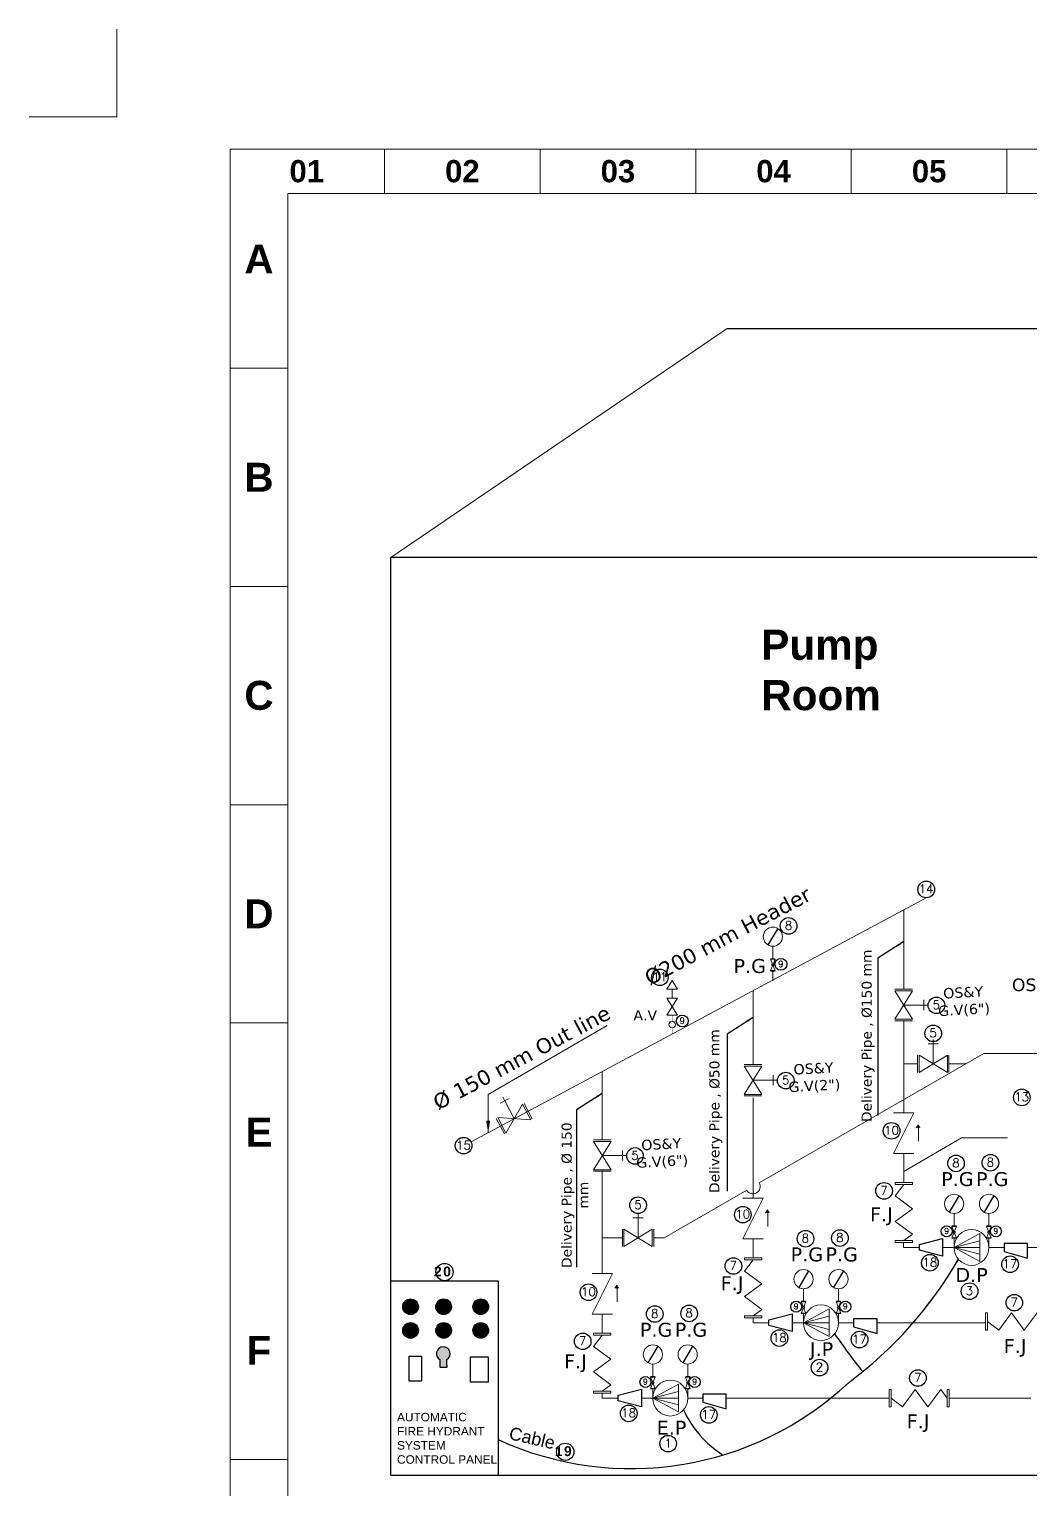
# Model space of a CAD drawing. Header units: inches. Extents: x -98933 to 1585249, y -3352739 to 192771.
# Drawn here: x 52530 to 53525, y 49614 to 51064 of the extents above; entities that cross this region are included whole.
import ezdxf
from ezdxf.enums import TextEntityAlignment as Align

# ---------------------------------------------------------------- set-up
doc = ezdxf.new("R2010")
doc.units = ezdxf.units.IN
doc.header["$MEASUREMENT"] = 0
doc.linetypes.add('CONTINOUS', pattern=[0])
doc.layers.get('0').update_dxf_attribs({"lineweight": 0})
doc.layers.get('Defpoints').update_dxf_attribs({"lineweight": 0})
for name, color, linetype, lineweight in [('52', 7, 'Continuous', 15), ('DIM 01', 250, 'Continuous', 9), ('DIM PC Intrnl', 96, 'Continuous', 9), ('DIMENSION', 116, 'Continuous', 15), ('Fire pump', 1, 'Continuous', 15), ('fp pipe', 6, 'Continuous', 5), ('Inline', 7, 'Continuous', 0), ('OHTDELIVERY', 7, 'Continuous', 0), ('Outline', 7, 'Continuous', 0), ('PIPE HYDRANT', 1, 'Continuous', 5), ('Scale', 7, 'Continuous', 0), ('Scale_Text', 7, 'Continuous', 0), ('Smoke Detector', 3, 'Continuous', 25), ('SYMBOL HYDRANT', 251, 'Continuous', 0), ('T-TEXT', 7, 'Continuous', 15), ('Text', 7, 'Continuous', 0), ('TEXT 1', 7, 'Continuous', 30), ('Titelblk', 7, 'Continuous', 25), ('TITLE', 7, 'Continuous', 20), ('WALI', 7, 'Continuous', 30), ('wall', 7, 'Continuous', 0)]:
    doc.layers.add(name, color=color, linetype=linetype, lineweight=lineweight)
doc.layers.add('EX.H(upright)- kfactor 8', color=6, linetype='Continuous')
doc.styles.add('ltcnbt', font='swisscl.ttf')
doc.styles.add('ROMANC', font='romans.shx', dxfattribs={"width": 0.85})
doc.styles.add('RS6', font='verdana.ttf')
doc.styles.get("Standard").update_dxf_attribs({"font": 'arialbd.ttf', "height": 24})
doc.dimstyles.new('1_4', dxfattribs={"dimtxt": 5, "dimasz": 2, "dimexe": 0, "dimexo": 1, "dimgap": 2, "dimtad": 0, "dimdec": 1, "dimzin": 3, "dimdsep": 46, "dimlunit": 4, "dimtxsty": 'Standard', "dimblk": 'OBLIQUE', "dimcen": 0, "dimclrd": 256, "dimclre": 256, "dimclrt": 142, "dimadec": 1, "dimazin": 1, "dimtfac": 0.5, "dimtdec": 1, "dimtix": 1, "dimtofl": 0, "dimtmove": 0, "dimatfit": 3, "dimfxl": 3, "dimtolj": 1, "dimtzin": 0, "dimlwd": -1, "dimlwe": -1, "dimarcsym": 0})
doc.dimstyles.new('dimen window', dxfattribs={"dimtxt": 8, "dimasz": 6, "dimexe": 0.18, "dimexo": 0.0625, "dimgap": 0.09, "dimtad": 0, "dimtoh": 1, "dimdec": 0, "dimzin": 0, "dimdsep": 46, "dimlunit": 4, "dimtxsty": 'Standard', "dimcen": 0.09, "dimadec": 0, "dimazin": 0, "dimtfac": 1, "dimtdec": 0, "dimtofl": 0, "dimtmove": 0, "dimatfit": 3, "dimfxl": 1, "dimtolj": 1, "dimtzin": 0, "dimarcsym": 0})
doc.dimstyles.new('REDWAN', dxfattribs={"dimtxt": 6, "dimasz": 6, "dimexe": 3, "dimexo": 3, "dimgap": 0.09, "dimtad": 1, "dimdec": 0, "dimzin": 3, "dimdsep": 46, "dimlunit": 4, "dimtxsty": 'ltcnbt', "dimcen": 0, "dimclrd": 7, "dimclre": 7, "dimclrt": 7, "dimadec": 0, "dimazin": 0, "dimtfac": 1, "dimtdec": 0, "dimtofl": 0, "dimtmove": 1, "dimatfit": 3, "dimfxl": 3, "dimtolj": 1, "dimtzin": 0, "dimlwd": -1, "dimlwe": -1, "dimarcsym": 0})

# ---------------------------------------------------------------- blocks, each defined once
blk = doc.blocks.new('NRV')
at = {"layer": 'Smoke Detector', "linetype": 'ByBlock', "lineweight": 0, "ltscale": 200}
blk.add_hatch(color=1, dxfattribs=at).paths.add_polyline_path([(137195.71, -31298.2), (137197.29, -31297.02), (137195.71, -31295.83, -0.228319)])
at = {"layer": 'OHTDELIVERY', "color": 7, "lineweight": 0}
blk.add_line((137181.99, -31283.74), (137203.59, -31294.54), dxfattribs=at)
for points in [[(137181.99, -31283.74), (137181.99, -31294.54)], [(137203.59, -31294.54), (137203.59, -31283.74)]]:
    blk.add_lwpolyline(points, dxfattribs=at)
at = {"layer": 'Smoke Detector', "color": 1, "linetype": 'ByBlock', "lineweight": 0, "ltscale": 200}
for p, q in [((137195.98, -31297.02), (137188.51, -31297.02)), ((137197.29, -31297.02), (137195.71, -31295.83))]:
    blk.add_line(p, q, dxfattribs=at)
blk.add_arc((137194.61, -31297.02), 1.37, 334.27747, 25.72253, dxfattribs=at)
blk = doc.blocks.new('hgh')
at = {"layer": 'SYMBOL HYDRANT', "color": 0, "lineweight": 0}
for p, q in [((-38711.2, 85096.4), (-38689.6, 85096.4)), ((-38700.3, 85053.5), (-38700.3, 85096.4)), ((-38733.8, 85034.9), (-38733.8, 85072.1)), ((-38670.2, 85072.1), (-38730.4, 85034.9)), ((-38730.4, 85072.1), (-38670.2, 85034.9)), ((-38730.4, 85034.9), (-38730.4, 85072.1)), ((-38670.2, 85034.9), (-38670.2, 85072.1)), ((-38666.8, 85034.9), (-38666.8, 85072.1))]:
    blk.add_line(p, q, dxfattribs=at)
at = {"layer": 'WALI', "color": 0, "lineweight": 5}
blk.add_line((-38700.3, 85096.4), (-38700.3, 85105.4), dxfattribs=at)
blk = doc.blocks.new('ball.v')
at = {"color": 7, "linetype": 'ByBlock', "lineweight": 13, "const_width": 1}
for points in [[(386990, 646713), (386687, 646713)], [(386990, 646537), (386990, 646888)], [(387146, 646537), (387146, 646995), (387395, 646995)], [(387302, 646537), (387302, 646888)], [(387302, 646713), (387601, 646713)]]:
    blk.add_lwpolyline(points, dxfattribs=at)
at = {"color": 7, "linetype": 'CONTINOUS'}
blk.add_circle((387146, 646713), 156, dxfattribs=at)
blk = doc.blocks.new('_Oblique')
at = {"color": 0, "linetype": 'ByBlock', "lineweight": -2}
blk.add_line((-0.5, -0.5), (0.5, 0.5), dxfattribs=at)
blk = doc.blocks.new('PAGE')
at = {"layer": 'Inline', "color": 252, "lineweight": 15}
blk.add_lwpolyline([(178051640.63, 22656441.11), (178051640.63, 22657235.79), (178050505.36, 22657235.79), (178050505.36, 22656441.11)], close=True, dxfattribs=at)
at = {"layer": 'Outline', "color": 252, "lineweight": 15}
blk.add_line((178051662.57, 22657252.66), (178050483.42, 22657252.66), dxfattribs=at)
blk.add_lwpolyline([(178050483.42, 22657252.66), (178050483.42, 22656424.24)], dxfattribs=at)
at = {"layer": 'Scale', "color": 252, "lineweight": 9}
for p, q in [((178050542.02, 22657235.79), (178050542.02, 22657252.66)), ((178050601.02, 22657235.79), (178050601.02, 22657252.66)), ((178050660.01, 22657235.79), (178050660.01, 22657252.66)), ((178050719.01, 22657235.79), (178050719.01, 22657252.66)), ((178050778.01, 22657235.79), (178050778.01, 22657252.66)), ((178050483.42, 22657169.57), (178050505.36, 22657169.57)), ((178050483.42, 22657086.79), (178050505.36, 22657086.79)), ((178050483.42, 22657004.01), (178050505.36, 22657004.01)), ((178050483.42, 22656921.23), (178050505.36, 22656921.23)), ((178050483.42, 22656755.67), (178050505.36, 22656755.67))]:
    blk.add_line(p, q, dxfattribs=at)
at = {"layer": 'Scale_Text', "color": 252, "lineweight": 13, "attachment_point": 5}
for s, insert, char_height, width in [('01', (178050512.52, 22657244.22), 8.435, 2.5102), ('02', (178050571.52, 22657244.22), 8.435, 2.5102), ('03', (178050630.51, 22657244.22), 8.435, 2.5102), ('04', (178050689.51, 22657244.22), 8.435, 2.5102), ('05', (178050748.51, 22657244.22), 8.435, 2.5102), ('A', (178050494.39, 22657210.97), 10.97, 8.3603), ('B', (178050494.39, 22657128.18), 10.97, 8.3603), ('C', (178050494.39, 22657045.4), 10.97, 8.3603), ('D', (178050494.39, 22656962.62), 10.97, 8.3603), ('E', (178050494.39, 22656879.84), 10.97, 8.3603), ('F', (178050494.39, 22656797.06), 10.97, 8.3603)]:
    blk.add_mtext(s, dxfattribs=dict(at, insert=insert, char_height=char_height, width=width))
blk = doc.blocks.new('Title')
at = {"layer": 'Defpoints', "color": 1, "ltscale": 10}
blk.add_lwpolyline([(-102338.3, -85271), (-102338.3, -85371), (-102438.3, -85371)], dxfattribs=at)
at = {"layer": 'Titelblk', "color": 3, "linetype": 'Continuous', "lineweight": 0, "xscale": 3.014611567961765, "yscale": 3.014611567959946, "zscale": 3.014611567966516}
blk.add_blockref('PAGE', (-536855255.8, -68388224), dxfattribs=at)
blk = doc.blocks.new('fsddddd')
at = {"color": 7, "lineweight": 15}
for p, q in [((388021.5, 172633), (388021.5, 172655.4)), ((388017.3, 172633), (388025.6, 172633)), ((388017.3, 172632.2), (388025.6, 172632.2)), ((388020.8, 172623.6), (388017.3, 172632.2)), ((388022.1, 172623.6), (388025.6, 172632.2)), ((388017.3, 172611.7), (388020.8, 172620.3)), ((388025.6, 172611.7), (388017.3, 172611.7)), ((388025.6, 172611), (388017.3, 172611)), ((388021.5, 172604.1), (388021.5, 172611)), ((388021.5, 172593.6), (388021.5, 172604.1)), ((388025.6, 172611.7), (388022.1, 172620.3))]:
    blk.add_line(p, q, dxfattribs=at)
blk.add_circle((388021.5, 172672.6), 17.2, dxfattribs=at)
at = {"layer": 'EX.H(upright)- kfactor 8', "color": 7, "lineweight": 30}
blk.add_circle((388021.5, 172622), 1.76, dxfattribs=at)
blk.add_leader([(388030.3, 172687.4), (388012.7, 172657.8)], dimstyle='REDWAN', override={"dimasz": 4.5, "dimgap": 0.09, "dimtad": 0, "dimclrd": 7}, dxfattribs=at)

msp = doc.modelspace()

# ---------------------------------------------------------------- hatches: boundary and pattern name
at = {"layer": 'Fire pump', "lineweight": 30, "ltscale": 4}
h = msp.add_hatch(color=7, dxfattribs=at)
h.set_gradient(color1=(255, 0, 0), color2=(245, 0, 0), one_color=1, tint=0.48)
h.paths.add_polyline_path([(52900.88, 49795.59, 1), (52916.42, 49795.59, 1)])
h = msp.add_hatch(color=7, dxfattribs=at)
h.set_gradient(color1=(255, 0, 0), color2=(245, 0, 0), one_color=1, tint=0.48)
h.paths.add_polyline_path([(52933.78, 49795.59, 1), (52949.32, 49795.59, 1)])
h = msp.add_hatch(color=7, dxfattribs=at)
h.set_gradient(color1=(255, 0, 0), color2=(245, 0, 0), one_color=1, tint=0.48)
h.paths.add_polyline_path([(52970.61, 49795.59, 1), (52986.15, 49795.59, 1)])
h = msp.add_hatch(color=7, dxfattribs=at)
h.set_gradient(color1=(0, 153, 38), color2=(0, 143, 36), one_color=1, tint=0.28)
h.paths.add_polyline_path([(52900.88, 49772.08, 1), (52916.42, 49772.08, 1)])
h = msp.add_hatch(color=7, dxfattribs=at)
h.set_gradient(color1=(0, 153, 38), color2=(0, 143, 36), one_color=1, tint=0.28)
h.paths.add_polyline_path([(52933.78, 49772.08, 1), (52949.32, 49772.08, 1)])
h = msp.add_hatch(color=7, dxfattribs=at)
h.set_gradient(color1=(0, 153, 38), color2=(0, 143, 36), one_color=1, tint=0.28)
h.paths.add_polyline_path([(52970.61, 49772.08, 1), (52986.15, 49772.08, 1)])
h = msp.add_hatch(color=7, dxfattribs=at)
h.set_gradient(color1=(255, 0, 0), color2=(245, 0, 0), one_color=1, tint=0.48)
h.paths.add_polyline_path([(52938.16, 49742.86), (52938.16, 49737.59, 0.4911175), (52938.16, 49735.62), (52944.69, 49735.62, 0.4911175), (52944.69, 49737.59), (52944.69, 49743.13, 3.9176451)])

# ---------------------------------------------------------------- linework, layer by layer
at = {"layer": '52', "color": 7, "linetype": 'Continuous', "lineweight": -2}
for centre, radius in [((53420.75, 50210.03), 8.25), ((53284.08, 50173.83), 8.25), ((53276.41, 50135.68), 5.92), ((53156.21, 50122.75), 8.25), ((53430.84, 50094.94), 8.25), ((53178.53, 50079.39), 5.92), ((53427.68, 50067.11), 8.25), ((53281.2, 50020.21), 8.25), ((53515.67, 50003.45), 8.25), ((53386.39, 49970.29), 8.25), ((52961.33, 49955.58), 8.25), ((53131.55, 49945.4), 8.25), ((53484.47, 49938.61), 8.25), ((53450.32, 49937.98), 8.25), ((53378.89, 49910.67), 8.25), ((53134.62, 49896.43), 8.25), ((53238.62, 49887.02), 8.25), ((53441.07, 49870.51), 5.46), ((53489.92, 49870.51), 5.46), ((53300.85, 49863.16), 8.25), ((53335, 49863.8), 8.25), ((53424.46, 49839.25), 8.25), ((53503.99, 49837.79), 8.25), ((53229.25, 49836.03), 8.25), ((53085.4, 49810), 8.25), ((53463.75, 49811), 8.25), ((53508.22, 49799.61), 8.25), ((53151.2, 49788.35), 8.25), ((53185.35, 49788.99), 8.25), ((53291.6, 49795.7), 5.46), ((53340.45, 49795.7), 5.46), ((53274.99, 49764.43), 8.25), ((53079.6, 49761.22), 8.25), ((53354.52, 49762.98), 8.25), ((53314.82, 49735.13), 8.25), ((53412.52, 49724.79), 8.25), ((53141.95, 49720.89), 5.46), ((53190.79, 49720.89), 5.46), ((53125.34, 49689.62), 8.25), ((53204.87, 49688.16), 8.25), ((53164.5, 49659.6), 8.25)]:
    msp.add_circle(centre, radius, dxfattribs=at)
at = {"layer": 'DIM 01', "lineweight": -2}
for p, q in [((53223.09, 50767.11), (54217.51, 50767.11)), ((52889.18, 49627.88), (52889.18, 50539.73)), ((53883.6, 50539.73), (52889.18, 50539.73)), ((54209.73, 49627.88), (52889.18, 49627.88))]:
    msp.add_line(p, q, dxfattribs=at)
at = {"layer": 'DIM 01', "color": 0, "lineweight": -2}
for points in [[(53414.05, 49857.28), (53437, 49863.21), (53437, 49845.7), (53414.05, 49851.63), (53414.05, 49857.28)], [(53521.36, 49843.84), (53521.36, 49858.49), (53497.99, 49858.49), (53497.99, 49850.42), (53521.36, 49843.84)], [(53264.58, 49782.47), (53287.53, 49788.4), (53287.53, 49770.88), (53264.58, 49776.81), (53264.58, 49782.47)], [(53371.9, 49769.02), (53371.9, 49783.68), (53348.52, 49783.68), (53348.52, 49775.6), (53371.9, 49769.02)], [(53114.93, 49707.66), (53137.88, 49713.59), (53137.88, 49696.07), (53114.93, 49702), (53114.93, 49707.66)], [(53222.24, 49694.21), (53222.24, 49708.86), (53198.87, 49708.86), (53198.87, 49700.79), (53222.24, 49694.21)]]:
    msp.add_lwpolyline(points, dxfattribs=at)
at = {"layer": 'Fire pump', "color": 1, "lineweight": 30, "ltscale": 4}
for p, q in [((52938.16, 49737.59), (52938.16, 49742.86)), ((52938.16, 49735.62), (52944.69, 49735.62)), ((52944.69, 49737.59), (52944.69, 49743.13))]:
    msp.add_line(p, q, dxfattribs=at)
at = {"layer": 'Fire pump', "color": 7, "lineweight": 30, "ltscale": 4}
for points in [[(52889.18, 49821.4), (52995.63, 49821.4), (52995.63, 49627.88), (52889.18, 49627.88)], [(52907.28, 49746.61), (52919.46, 49746.61), (52919.46, 49721.67), (52907.28, 49721.67)], [(52968.32, 49745.7), (52985.83, 49745.7), (52985.83, 49720.6), (52968.32, 49720.6)]]:
    msp.add_lwpolyline(points, close=True, dxfattribs=at)
at = {"layer": 'Fire pump', "color": 7, "lineweight": 25, "ltscale": 4}
for centre in [(52942.4, 49829.99), (53062.33, 49651.5)]:
    msp.add_circle(centre, 8.59, dxfattribs=at)
at = {"layer": 'Fire pump', "color": 7, "lineweight": 30, "ltscale": 4}
for centre in [(52908.65, 49795.59), (52941.55, 49795.59), (52978.38, 49795.59), (52908.65, 49772.08), (52941.55, 49772.08), (52978.38, 49772.08)]:
    msp.add_circle(centre, 7.77, dxfattribs=at)
for centre, radius, start, end in [((53100.51, 50046.22), 406.72, 306.66828, 329.98674), ((53853.05, 50128.55), 635.1, 214.5259, 218.73985), ((53127.45, 49951.34), 316.48, 245.38462, 313.02685), ((53277.54, 49739.17), 108.2, 205.1874, 237.1003)]:
    msp.add_arc(centre, radius, start, end, dxfattribs=at)
at = {"layer": 'Fire pump', "color": 1, "lineweight": 30, "ltscale": 4}
for centre, radius, start, end in [((52941.18, 49748.96), 6.81, 301.02459, 243.74743), ((52938.92, 49736.6), 1.25, 127.68708, 232.31292), ((52943.92, 49736.6), 1.25, 307.68708, 52.31292)]:
    msp.add_arc(centre, radius, start, end, dxfattribs=at)
at = {"layer": 'PIPE HYDRANT', "lineweight": 5, "ltscale": 10}
for p, q in [((52968.7, 49959.32), (53420.75, 50201.77)), ((53398.38, 50110.85), (53398.38, 50189.77)), ((53248.74, 50036.13), (53248.74, 50109.52)), ((53398.38, 49988.18), (53398.38, 50079.64)), ((53099.09, 49961.32), (53099.09, 50029.26)), ((53398.38, 49918.93), (53398.38, 49947.78)), ((53099.09, 49828.69), (53099.09, 49930.1)), ((53248.74, 49844.29), (53248.74, 49863.1)), ((53398.21, 49854.45), (53398.21, 49859.43)), ((53448.44, 49854.45), (53473.85, 49868.24)), ((53448.44, 49854.45), (53473.85, 49861.1)), ((53473.85, 49868.24), (53473.85, 49840.67)), ((53414.05, 49854.45), (53398.21, 49854.45)), ((53448.91, 49854.45), (53437, 49854.45)), ((53473.85, 49840.67), (53448.44, 49854.45)), ((53448.44, 49854.45), (53473.85, 49854.45)), ((53448.44, 49854.45), (53473.85, 49847.81)), ((53483.03, 49854.45), (53497.99, 49854.45)), ((53521.36, 49854.45), (53610.15, 49854.45)), ((53099.09, 49769.48), (53099.09, 49788.29)), ((53298.97, 49779.64), (53324.38, 49793.42)), ((53324.38, 49793.42), (53324.38, 49765.86)), ((53248.74, 49779.64), (53248.74, 49784.61)), ((53264.58, 49779.64), (53248.74, 49779.64)), ((53299.44, 49779.64), (53287.53, 49779.64)), ((53298.97, 49779.64), (53324.38, 49786.28)), ((53324.38, 49765.86), (53298.97, 49779.64)), ((53298.97, 49779.64), (53324.38, 49779.64)), ((53298.97, 49779.64), (53324.38, 49773)), ((53333.56, 49779.64), (53348.52, 49779.64)), ((53371.9, 49779.64), (53479.52, 49779.64)), ((53149.32, 49704.83), (53174.73, 49718.61)), ((53174.73, 49718.61), (53174.73, 49691.04)), ((53099.09, 49704.83), (53099.09, 49709.8)), ((53114.93, 49704.83), (53099.09, 49704.83)), ((53149.79, 49704.83), (53137.88, 49704.83)), ((53149.32, 49704.83), (53174.73, 49711.47)), ((53174.73, 49691.04), (53149.32, 49704.83)), ((53149.32, 49704.83), (53174.73, 49704.83)), ((53149.32, 49704.83), (53174.73, 49698.18)), ((53183.91, 49704.83), (53198.87, 49704.83)), ((53222.24, 49704.83), (53383.81, 49704.83)), ((53443.49, 49704.82), (53524.56, 49704.82))]:
    msp.add_line(p, q, dxfattribs=at)
at = {"layer": 'SYMBOL HYDRANT', "color": 0, "lineweight": 0}
for p, q in [((53168.46, 50119.45), (53163.23, 50110.95)), ((53163.23, 50110.95), (53173.7, 50110.95)), ((53173.7, 50110.95), (53168.46, 50119.45)), ((53168.46, 50110.95), (53168.46, 50102.07)), ((53389.73, 50110.85), (53407.03, 50110.85)), ((53407.03, 50081.2), (53389.73, 50109.29)), ((53407.03, 50109.29), (53389.73, 50081.2)), ((53389.73, 50109.29), (53407.03, 50109.29)), ((53173.7, 50085.06), (53163.23, 50102.07)), ((53173.7, 50102.07), (53163.23, 50085.06)), ((53163.23, 50102.07), (53173.7, 50102.07)), ((53398.38, 50095.25), (53418.37, 50095.25)), ((53418.37, 50100.3), (53418.37, 50090.24)), ((53163.23, 50085.06), (53173.7, 50085.06)), ((53389.73, 50081.2), (53407.03, 50081.2)), ((53389.73, 50079.64), (53407.03, 50079.64)), ((53240.09, 50036.13), (53257.39, 50036.13)), ((53257.39, 50006.47), (53240.09, 50034.57)), ((53257.39, 50034.57), (53240.09, 50006.47)), ((53240.09, 50034.57), (53257.39, 50034.57)), ((53248.74, 50020.52), (53268.73, 50020.52)), ((53268.73, 50025.58), (53268.73, 50015.51)), ((53240.09, 50006.47), (53257.39, 50006.47)), ((53240.09, 50004.91), (53257.39, 50004.91)), ((53090.44, 49961.32), (53107.74, 49961.32)), ((53107.74, 49931.66), (53090.44, 49959.76)), ((53107.74, 49959.76), (53090.44, 49931.66)), ((53090.44, 49959.76), (53107.74, 49959.76)), ((53119.08, 49950.77), (53119.08, 49940.7)), ((53099.09, 49945.71), (53119.08, 49945.71)), ((53090.44, 49931.66), (53107.74, 49931.66)), ((53090.44, 49930.1), (53107.74, 49930.1))]:
    msp.add_line(p, q, dxfattribs=at)
at = {"layer": 'TEXT 1', "color": 250, "linetype": 'ByBlock', "lineweight": 5, "ltscale": 10}
msp.add_line((52889.18, 50539.73), (53223.09, 50767.11), dxfattribs=at)
at = {"layer": 'WALI', "color": 0, "lineweight": 5}
for p, q in [((53418.37, 50095.25), (53422.59, 50095.25)), ((53268.73, 50020.52), (53272.95, 50020.52)), ((53119.08, 49945.71), (53123.3, 49945.71))]:
    msp.add_line(p, q, dxfattribs=at)
at = {"layer": 'WALI', "color": 1, "lineweight": 5}
for p, q in [((53254.95, 49918.49), (53477.79, 50047.15)), ((53398.38, 50036.76), (53412.07, 50036.76)), ((53443.29, 50036.76), (53459.79, 50036.76)), ((53477.79, 50047.15), (53672.96, 50047.15)), ((53248.74, 50003.18), (53248.74, 49903.5)), ((53398.38, 49929.98), (53455.92, 49963.2)), ((53455.92, 49963.2), (53501.55, 49963.2)), ((53160.5, 49863.97), (53242.54, 49911.33)), ((53099.09, 49863.97), (53119.01, 49863.97)), ((53150.23, 49863.97), (53160.5, 49863.97))]:
    msp.add_line(p, q, dxfattribs=at)
at = {"layer": 'WALI', "color": 0, "lineweight": 5}
for points in [[(53407, 49916.91), (53389.76, 49916.91), (53389.76, 49918.93), (53407, 49918.93)], [(53407, 49861.27), (53389.76, 49861.27), (53389.76, 49859.25), (53407, 49859.25)], [(53257.36, 49842.27), (53240.12, 49842.27), (53240.12, 49844.29), (53257.36, 49844.29)], [(53481.53, 49789.57), (53481.53, 49772.33), (53479.52, 49772.33), (53479.52, 49789.57)], [(53257.36, 49786.63), (53240.12, 49786.63), (53240.12, 49784.61), (53257.36, 49784.61)], [(53107.71, 49767.46), (53090.47, 49767.46), (53090.47, 49769.48), (53107.71, 49769.48)], [(53107.71, 49711.82), (53090.47, 49711.82), (53090.47, 49709.8), (53107.71, 49709.8)], [(53385.83, 49713.44), (53385.83, 49696.2), (53383.81, 49696.2), (53383.81, 49713.44)], [(53441.47, 49713.44), (53441.47, 49696.2), (53443.49, 49696.2), (53443.49, 49713.44)]]:
    msp.add_lwpolyline(points, close=True, dxfattribs=at)
for points in [[(53398.38, 49861.27), (53407, 49867.61), (53389.76, 49880.29), (53407, 49892.97), (53389.76, 49905.66), (53398.38, 49916.91)], [(53248.74, 49786.63), (53257.36, 49792.97), (53240.12, 49805.65), (53257.36, 49818.34), (53240.12, 49831.02), (53248.74, 49842.27)], [(53537.17, 49780.95), (53530.83, 49789.57), (53518.15, 49772.33), (53505.47, 49789.57), (53492.79, 49772.33), (53481.53, 49780.95)], [(53099.09, 49711.82), (53107.71, 49718.16), (53090.47, 49730.84), (53107.71, 49743.52), (53090.47, 49756.21), (53099.09, 49767.46)], [(53441.47, 49704.82), (53435.13, 49713.44), (53422.45, 49696.2), (53409.76, 49713.44), (53397.08, 49696.2), (53385.83, 49704.82)]]:
    msp.add_lwpolyline(points, dxfattribs=at)
at = {"layer": 'WALI', "color": 1, "lineweight": 5}
msp.add_arc((53248.74, 49914.91), 7.17, 210, 30, dxfattribs=at)
at = {"layer": 'WALI', "lineweight": 5}
for centre in [(53465.73, 49854.45), (53316.26, 49779.64), (53166.61, 49704.83)]:
    msp.add_ellipse(centre, major_axis=(0, -17.78), ratio=0.9725565, dxfattribs=at)

# ---------------------------------------------------------------- block references
at = {"layer": 'DIM PC Intrnl', "color": 0, "xscale": 0.4662756656180136, "yscale": 0.4662756655889098, "zscale": 0.4662756656022142}
for p in [(71472.69, 10378.38), (71179.63, 10205.59)]:
    msp.add_blockref('hgh', p, dxfattribs=at)
at = {"layer": 'DIM PC Intrnl', "color": 0, "xscale": 0.4662756655914186, "yscale": 0.4662756655889098, "zscale": 0.4662756656025436, "rotation": 28.08933308276895}
msp.add_blockref('hgh', (87604.28, 23491.62), dxfattribs=at)
at = {"layer": 'SYMBOL HYDRANT', "color": 0, "lineweight": 0, "xscale": -0.02034608405665495, "yscale": 0.02034608405665495, "zscale": 0.02034608406972877, "rotation": 90}
msp.add_blockref('ball.v', (66326.53, 57952.62), dxfattribs=at)
at = {"layer": 'TITLE', "xscale": 0.8687062987337413, "yscale": 0.8687062987337413, "zscale": 0.8687062915455503}
msp.add_blockref('Title', (141518.83, 125139.9), dxfattribs=at)
at = {"layer": 'WALI', "color": 1, "lineweight": 5, "xscale": 0.5542228447739035, "yscale": 0.5542228447739035, "zscale": 0.5542228447524308}
for p in [(-161781.93, -45535.95), (-161601.95, -45801.32), (-161567.36, -45801.32), (-161751.42, -45876.13), (-161716.83, -45876.13), (-161901.07, -45950.94), (-161866.48, -45950.94)]:
    msp.add_blockref('fsddddd', p, dxfattribs=at)
at = {"layer": 'wall', "lineweight": 5, "xscale": 1.870502101111924, "yscale": 1.870502101111924, "zscale": 1.870502101109274, "rotation": 90}
for p in [(-5128.02, -206651.43), (-5277.66, -206736.11), (-5427.31, -206810.92)]:
    msp.add_blockref('NRV', p, dxfattribs=at)

# ---------------------------------------------------------------- texts
at = {"layer": '52', "color": 7, "linetype": 'Continuous', "lineweight": -2, "style": 'ROMANC'}
for s, height, p in [('14', 8.585, (53420.66, 50210.53)), ('8', 8.58, (53283.98, 50174.33)), ('9', 6.16, (53276.35, 50136.05)), ('11', 8.585, (53156.11, 50123.25)), ('5', 8.58, (53430.75, 50095.45)), ('9', 6.16, (53178.46, 50079.76)), ('5', 8.58, (53427.59, 50067.62)), ('5', 8.58, (53281.11, 50020.72)), ('13', 8.585, (53515.58, 50003.95)), ('10', 8.585, (53386.29, 49970.79)), ('15', 8.585, (52961.24, 49956.09)), ('5', 8.58, (53131.46, 49945.91)), ('8', 8.58, (53450.22, 49938.48)), ('8', 8.58, (53484.37, 49939.12)), ('7', 8.58, (53378.8, 49911.18)), ('5', 8.58, (53134.53, 49896.94)), ('10', 8.585, (53238.53, 49887.53)), ('8', 8.58, (53300.75, 49863.67)), ('8', 8.58, (53334.9, 49864.31)), ('9', 5.68, (53441.01, 49870.85)), ('9', 5.68, (53489.85, 49870.85)), ('7', 8.58, (53229.16, 49836.54)), ('18', 8.585, (53424.36, 49839.75)), ('17', 8.585, (53503.9, 49838.3)), ('10', 8.585, (53085.31, 49810.51)), ('3', 8.58, (53463.65, 49811.5)), ('7', 8.58, (53508.13, 49800.12)), ('8', 8.58, (53151.1, 49788.86)), ('8', 8.58, (53185.25, 49789.5)), ('9', 5.68, (53291.54, 49796.03)), ('9', 5.68, (53340.38, 49796.03)), ('7', 8.58, (53079.51, 49761.73)), ('18', 8.585, (53274.89, 49764.94)), ('17', 8.585, (53354.43, 49763.48)), ('2', 8.58, (53314.73, 49735.64)), ('7', 8.58, (53412.43, 49725.3)), ('9', 5.68, (53141.89, 49721.22)), ('9', 5.68, (53190.73, 49721.22)), ('18', 8.585, (53125.24, 49690.13)), ('17', 8.585, (53204.78, 49688.67)), ('1', 8.58, (53164.4, 49660.11))]:
    msp.add_text(s, height=height, dxfattribs=at).set_placement(p, align=Align.MIDDLE)
at = {"layer": 'fp pipe', "color": 7, "lineweight": 25, "ltscale": 3, "char_height": 9.825, "width": 921.2761, "attachment_point": 3}
for s, insert in [('{\\T1.2;20}', (52950.25, 49835.51)), ('{\\T1.2;19}', (53070.18, 49657.02))]:
    msp.add_mtext(s, dxfattribs=dict(at, insert=insert))
at = {"layer": 'T-TEXT', "color": 0, "insert": (52895.25, 49690.19), "char_height": 8.4214, "width": 477.9305, "attachment_point": 1}
msp.add_mtext('{\\fArial|b0|i0|c0|p34;AUTOMATIC\\PFIRE HYDRANT \\PSYSTEM\\PCONTROL PANEL}', dxfattribs=at)
at = {"layer": 'T-TEXT', "color": 0, "insert": (53008.44, 49676.56), "char_height": 12.6322, "width": 477.9305, "attachment_point": 1, "rotation": 346.95925}
msp.add_mtext('{\\fArial|b0|i0|c0|p34;Cable}', dxfattribs=at)
at = {"layer": 'Text', "color": 7, "lineweight": 0, "attachment_point": 2, "style": 'RS6'}
for s, insert, char_height, width, rotation in [(' %%C200 mm Header ', (53217.1, 50169.03), 14.964, 713.2969, 28), ('Delivery Pipe , %%C150 mm', (53356.6, 50064.67), 9.976, 222.5438, 90), ('\\A1;OS&Y\\PG.V(6")', (53457.08, 50112.94), 10.281, 363.721, 3.147), ('\\A1;\\pt270; {\\A0; %%C 150 mm Out line}', (53009.67, 50046.69), 14.964, 713.2969, 28), ('Delivery Pipe , %%C50 mm', (53205.39, 49989.86), 9.976, 201.1811, 90), ('\\A1;OS&Y\\PG.V(2")', (53308.49, 50037.42), 10.281, 363.721, 3.147), ('Delivery Pipe , %%C 150 mm', (53058.64, 49906.4), 9.976, 165.5643, 90), ('\\A1;OS&Y\\PG.V(6")', (53157.3, 49962.24), 10.281, 363.721, 3.147)]:
    msp.add_mtext(s, dxfattribs=dict(at, insert=insert, char_height=char_height, width=width, rotation=rotation))
for s, insert, char_height, width in [('\\A1;\\pt300;P.G', (53245.48, 50140.93), 13.8556, 363.721), ('\\A1;OS&Y G.V(6")', (53563.83, 50121.56), 12.47, 363.721), ('\\A1;\\pt300;A.V', (53141.72, 50090.13), 10.1608, 266.7287), ('\\A1;\\pt300;P.G', (53451.67, 49929.29), 13.8556, 363.721), ('\\A1;\\pt300;P.G', (53486.25, 49929.29), 13.8556, 363.721), ('\\A1;\\pt300;F.J', (53376.22, 49894.18), 13.8556, 363.721), ('\\A1;\\pt300;P.G', (53302.2, 49854.48), 13.8556, 363.721), ('\\A1;\\pt300;P.G', (53336.78, 49854.48), 13.8556, 363.721), ('\\A1;\\pt300;D.P', (53465.74, 49834.11), 13.8556, 363.721), ('\\A1;\\pt300;F.J', (53227.94, 49825.88), 13.8556, 363.721), ('\\A1;\\pt300;P.G', (53152.55, 49779.67), 13.8556, 363.721), ('\\A1;\\pt300;P.G', (53187.13, 49779.67), 13.8556, 363.721), ('\\A1;\\pt300;J.P', (53316.81, 49760.38), 13.8556, 363.721), ('\\A1;\\pt300;F.J', (53508.97, 49763.61), 13.8556, 363.721), ('\\A1;\\pt300;F.J', (53072.44, 49748.24), 13.8556, 363.721), ('\\A1;\\pt300;F.J', (53412.59, 49688.79), 13.8556, 363.721), ('\\A1;\\pt300;E.P', (53167.86, 49682.32), 13.8556, 363.721)]:
    msp.add_mtext(s, dxfattribs=dict(at, insert=insert, char_height=char_height, width=width))
at = {"layer": 'wall', "color": 1, "lineweight": 25, "ltscale": 0.6, "insert": (53256.91, 50468.11), "char_height": 30, "width": 0.2432, "attachment_point": 1}
msp.add_mtext('{\\fArial|b1|i0|c0|p34;\\C256;Pump Room}', dxfattribs=at)

# ---------------------------------------------------------------- leaders
at = {"layer": 'DIMENSION', "lineweight": 0}
for points in [[(53398.38, 50158.21), (53372.69, 50141.71), (53372.69, 49985.52)], [(53248.74, 50082.94), (53223.05, 50066.43), (53223.05, 49910.25)], [(53099.09, 50007.5), (53073.4, 49991), (53073.4, 49834.81)]]:
    msp.add_leader(points, dimstyle='dimen window', override={"dimtxt": 10, "dimgap": 0.09, "dimtad": 0, "dimse1": 1, "dimse2": 1, "dimfxl": 0.18}, dxfattribs=at)
at = {"layer": 'SYMBOL HYDRANT', "color": 0, "lineweight": 0}
msp.add_leader([(52985.74, 49968.46), (52985.74, 50006.38), (53104.06, 50074.88)], dimstyle='1_4', override={"dimasz": 12, "dimgap": 2, "dimtad": 0, "dimfxl": 100, "dimfxlon": 1, "dimarcsym": 1}, dxfattribs=at)

doc.saveas('drawing.dxf')
